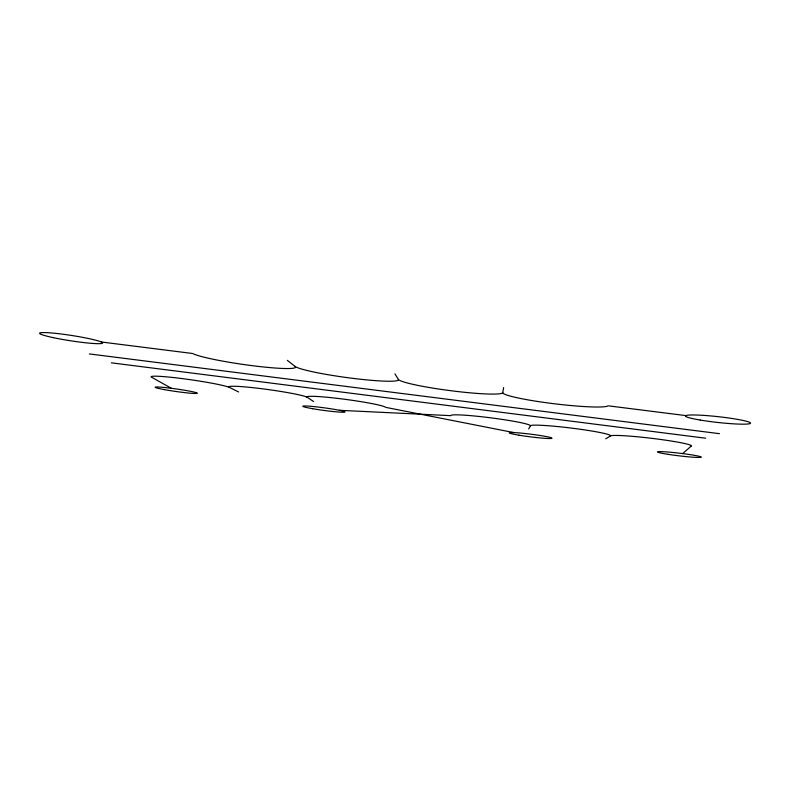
<?xml version="1.0" encoding="UTF-8"?>
<svg xmlns="http://www.w3.org/2000/svg" width="790" height="790" viewBox="0 0 790 790"><rect width="100%" height="100%" fill="white"/><g stroke="black" fill="none" stroke-linecap="round" stroke-linejoin="round"><path stroke-width="1.19" d="M101.367 342.001L192.651 353.495A52.604 4.73 8.2 0 0 252.83 365.74A52.604 4.73 8.2 0 0 295.006 366.382A52.476 4.809 7.8 0 0 351.807 378.222A52.476 4.809 7.8 0 0 398.367 379.397A52.673 4.859 7.4 0 0 451.702 390.823A52.673 4.859 7.4 0 0 502.736 392.541L503.655 387.544M528.678 428.95L530.495 425.8M682.669 453.579L691.062 446.241M605.732 438.776L610.482 435.981M339.344 410.296L450.873 415.668A40.033 2.795 7.3 0 1 490.886 417.851A40.033 2.795 7.3 0 1 530.268 425.771A40.409 2.804 7 0 1 573.076 428.308A40.409 2.804 7 0 1 610.255 435.962A40.932 2.795 6.8 0 1 655.898 438.845A40.932 2.795 6.8 0 1 690.845 446.212M609.011 405.922L685.937 415.609M89.369 353.93L719.463 433.671M111.341 362.827L705.677 438.223M513.875 432.584L385.688 407.363A39.747 2.765 7.7 0 0 342.356 398.97A39.747 2.765 7.7 0 0 307.359 397.39A39.796 2.725 7.9 0 0 261.925 388.739A39.796 2.725 7.9 0 0 229.604 387.495A39.974 2.686 8.2 0 0 182.085 378.588A39.974 2.686 8.2 0 0 152.411 377.669L171.282 388.275M229.604 387.495L238.619 391.978M307.359 397.39L313.6 401.537M287.353 360.359L295.006 366.382M394.951 373.887L398.367 379.397M608.132 405.813A53.216 4.878 6.9 0 1 552.546 403.542A53.216 4.878 6.9 0 1 502.736 392.541M519.03 435.201A21.508 1.343 7.2 0 0 551.983 438.272A21.508 1.343 7.2 0 0 521.035 433.108A21.508 1.343 7.2 0 0 519.03 435.201M312.652 408.707A21.251 1.313 7.7 0 0 344.924 412.005A21.251 1.313 7.7 0 0 314.065 406.603A21.251 1.313 7.7 0 0 312.652 408.707M668.083 454.339A22.011 1.333 6.8 0 0 701.293 457.153A22.011 1.333 6.8 0 0 668.933 452.107A22.011 1.333 6.8 0 0 668.083 454.339M164.32 389.618A21.399 1.284 8.1 0 0 197.303 393.331A21.399 1.284 8.1 0 0 166.868 387.752A21.399 1.284 8.1 0 0 164.32 389.618M53.384 337.666A31.946 2.706 8.8 0 0 102.562 343.146A31.946 2.706 8.8 0 0 57.245 333.538A31.946 2.706 8.8 0 0 53.384 337.666M700.177 420.053A32.666 2.893 6.3 0 0 750.451 423.312A32.666 2.893 6.3 0 0 703.456 415.372A32.666 2.893 6.3 0 0 700.177 420.053"/></g></svg>
